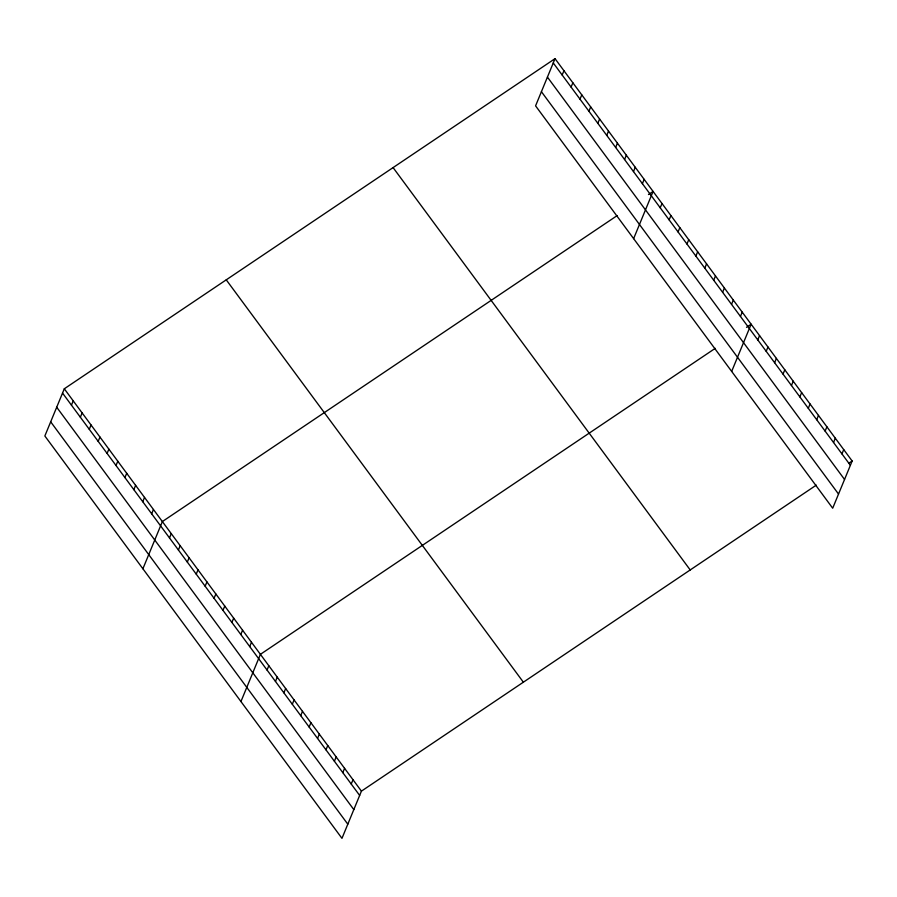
<?xml version="1.0" encoding="UTF-8"?>
<svg xmlns="http://www.w3.org/2000/svg" width="897" height="897" viewBox="0 0 897 897"><rect width="100%" height="100%" fill="white"/><g stroke="black" fill="none" stroke-linecap="round" stroke-linejoin="round"><path stroke-width="1.35" d="M555.03 58.653L535.576 105.857L832.696 508.218L852.15 461.013L555.03 58.653L64.304 388.782L44.85 435.987L341.97 838.347L361.424 791.143L816.292 485.131M71.446 405.152L73.218 400.858M80.36 417.228L82.132 412.923M89.274 429.293L91.046 424.999M98.188 441.369L99.959 437.063M107.102 453.433L108.873 449.139M116.016 465.509L117.787 461.215M124.93 477.574L126.701 473.28M133.844 489.65L135.615 485.355M142.758 501.715L144.529 497.42M151.671 513.79L153.443 509.496M142.903 568.765L162.357 521.561L617.226 215.56M169.499 537.931L171.271 533.637M178.413 549.996L180.185 545.701M187.327 562.071L189.099 557.777M196.241 574.147L198.013 569.842M205.155 586.212L206.927 581.918M214.069 598.288L215.841 593.982M222.983 610.352L224.755 606.058M231.897 622.428L233.657 618.134M240.811 634.493L242.571 630.199M249.714 646.569L251.485 642.274M240.945 701.544L260.399 654.339L715.268 348.328M267.048 670.037L268.82 665.742M275.469 681.44L277.24 677.145M283.889 692.832L285.661 688.537M292.31 704.235L294.081 699.94M562.172 75.023L563.944 70.728M300.719 715.638L302.491 711.343M571.086 87.087L572.858 82.793M309.14 727.041L310.911 722.747M580 99.163L581.772 94.869M317.56 738.433L319.332 734.138M588.914 111.239L590.686 106.934M325.981 749.836L327.753 745.542M334.402 761.239L336.173 756.945M597.828 123.304L599.6 119.009M342.811 772.642L344.583 768.337M606.742 135.38L608.514 131.074M351.232 784.034L353.003 779.74M615.656 147.444L617.428 143.15M624.57 159.52L626.341 155.215M633.484 171.585L635.255 167.291M642.398 183.661L644.169 179.366M633.63 238.636L653.083 191.431L648.453 194.548M660.226 207.801L661.997 203.507M669.14 219.866L670.911 215.572M678.054 231.942L679.825 227.647M686.967 244.006L688.739 239.712M695.881 256.082L697.653 251.788M704.795 268.147L706.567 263.853M713.709 280.223L715.481 275.928M722.623 292.299L724.395 287.993M731.537 304.363L733.309 300.069M740.451 316.439L742.211 312.134M731.672 371.414L751.125 324.209L746.506 327.327M757.774 339.907L759.546 335.613M766.195 351.31L767.967 347.004M774.616 362.702L776.387 358.408M783.036 374.105L784.808 369.811M791.446 385.508L793.217 381.214M799.866 396.911L801.638 392.606M808.287 408.303L810.058 404.009M816.707 419.706L818.479 415.412M825.128 431.109L826.899 426.815M833.537 442.501L835.309 438.207M841.958 453.904L843.729 449.61M848.685 463.345L852.15 461.013M553.258 62.947L850.378 465.308M547.428 77.108L844.548 479.469M541.418 91.696L838.527 494.056M393.088 167.593L690.208 569.954M226.246 279.842L523.366 682.202M64.304 388.782L361.424 791.143M62.532 393.077L359.652 795.437M56.702 407.238L353.822 809.599M50.692 421.825L347.801 824.186"/></g></svg>
